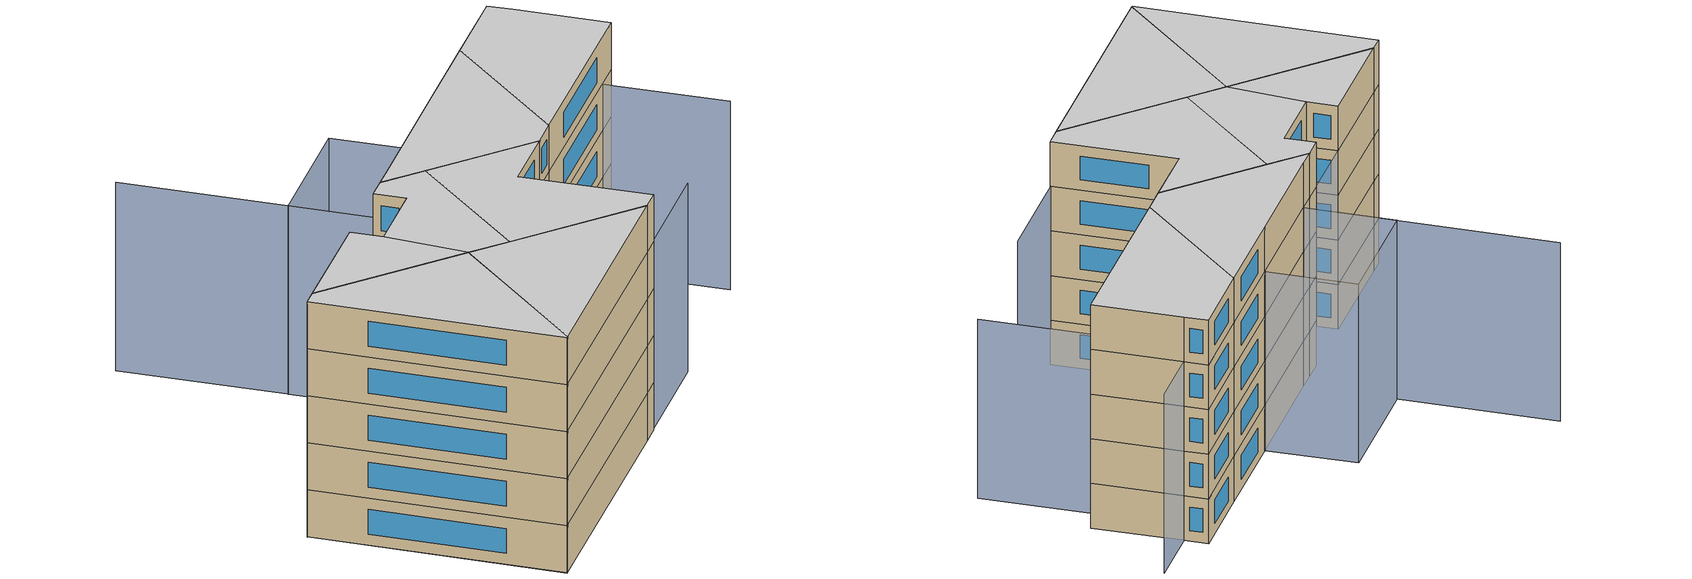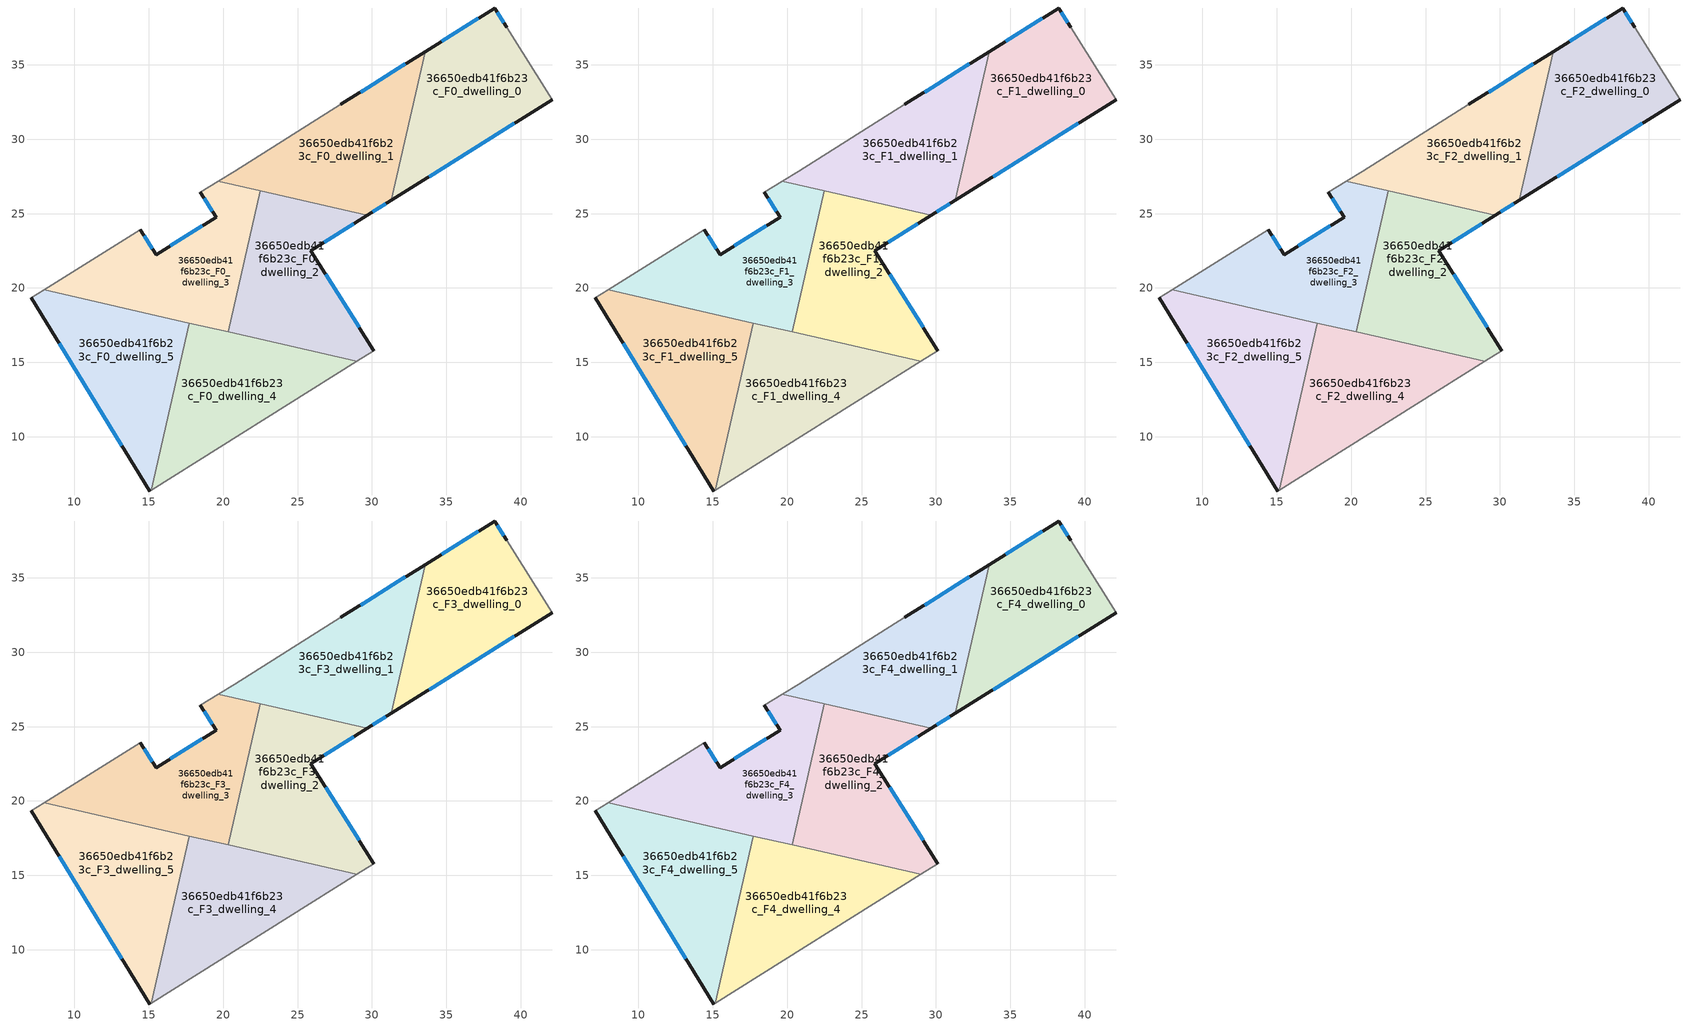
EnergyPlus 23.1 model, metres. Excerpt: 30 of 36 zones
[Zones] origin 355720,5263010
36650edb41f6b23c_F0_dwelling_0
 floor ground (EU_floor_Construction): 39.06,37.54 42.13,32.67 31.3,25.89 33.59,35.9 38.26,38.83 z0
 wall outside (EU_wall_Construction): 31.3,25.89 42.13,32.67 / 39.06,37.54 38.26,38.83 33.59,35.9 z0:3
 wall adiabatic (EU_wall_Construction): 42.13,32.67 39.06,37.54 z0:3
 wall to 36650edb41f6b23c_F0_dwelling_1 (EU_wall_Construction): 33.59,35.9 31.3,25.89 z0:3
 window (EU_Window_Construction): 33.84,27.48 39.59,31.08 / 37.16,38.14 34.68,36.59 / 38.87,37.84 38.45,38.52 z0.7:2.3
36650edb41f6b23c_F0_dwelling_1
 floor ground (EU_floor_Construction): 33.59,35.9 31.3,25.89 29.69,24.88 19.68,27.17 20.79,27.86 27.91,32.34 z0
 wall outside (EU_wall_Construction): 29.69,24.88 31.3,25.89 / 33.59,35.9 27.91,32.34 z0:3
 wall adiabatic (EU_wall_Construction): 27.91,32.34 20.79,27.86 19.68,27.17 z0:3
 wall to 36650edb41f6b23c_F0_dwelling_2 (EU_wall_Construction): 22.51,26.53 29.69,24.88 z0:3
 wall to 36650edb41f6b23c_F0_dwelling_3 (EU_wall_Construction): 19.68,27.17 22.51,26.53 z0:3
 window (EU_Window_Construction): 30.07,25.12 30.92,25.66 / 32.25,35.06 29.24,33.18 z0.7:2.3
36650edb41f6b23c_F0_dwelling_2
 floor ground (EU_floor_Construction): 29.69,24.88 25.89,22.51 30.13,15.79 28.99,15.07 20.34,17.05 22.51,26.53 z0
 wall outside (EU_wall_Construction): 30.13,15.79 25.89,22.51 29.69,24.88 z0:3
 wall adiabatic (EU_wall_Construction): 28.99,15.07 30.13,15.79 z0:3
 wall to 36650edb41f6b23c_F0_dwelling_4 (EU_wall_Construction): 20.34,17.05 28.99,15.07 z0:3
 wall to 36650edb41f6b23c_F0_dwelling_3 (EU_wall_Construction): 22.51,26.53 20.34,17.05 z0:3
 window (EU_Window_Construction): 26.78,23.07 28.8,24.33 / 29.13,17.37 26.89,20.93 z0.7:2.3
36650edb41f6b23c_F0_dwelling_3
 floor ground (EU_floor_Construction): 22.51,26.53 20.34,17.05 17.73,17.64 15.49,22.24 19.53,24.77 18.47,26.43 19.68,27.17 z0; 15.49,22.24 17.73,17.64 7.96,19.88 14.44,23.91 z0
 wall outside (EU_wall_Construction): 18.47,26.43 19.53,24.77 15.49,22.24 14.44,23.91 z0:3
 wall adiabatic (EU_wall_Construction): 19.68,27.17 18.47,26.43 / 14.44,23.91 7.96,19.88 z0:3
 wall to 36650edb41f6b23c_F0_dwelling_5 (EU_wall_Construction): 7.96,19.88 17.73,17.64 z0:3
 wall to 36650edb41f6b23c_F0_dwelling_4 (EU_wall_Construction): 17.73,17.64 20.34,17.05 z0:3
 window (EU_Window_Construction): 15.25,22.63 14.69,23.52 / 18.58,24.17 16.44,22.83 / 18.72,26.04 19.28,25.16 z0.7:2.3
36650edb41f6b23c_F0_dwelling_4
 floor ground (EU_floor_Construction): 28.99,15.07 15.17,6.42 17.73,17.64 z0
 wall adiabatic (EU_wall_Construction): 15.17,6.42 28.99,15.07 z0:3
 wall to 36650edb41f6b23c_F0_dwelling_5 (EU_wall_Construction): 17.73,17.64 15.17,6.42 z0:3
36650edb41f6b23c_F0_dwelling_5
 floor ground (EU_floor_Construction): 17.73,17.64 15.17,6.42 15.06,6.35 7.09,19.33 7.96,19.88 z0
 wall outside (EU_wall_Construction): 7.09,19.33 15.06,6.35 z0:3
 wall adiabatic (EU_wall_Construction): 15.06,6.35 15.17,6.42 / 7.96,19.88 7.09,19.33 z0:3
 window (EU_Window_Construction): 8.97,16.29 13.19,9.4 z0.7:2.3
36650edb41f6b23c_F1_dwelling_0
 floor to 36650edb41f6b23c_F0_dwelling_0 (EU_floor_Construction): 39.06,37.54 42.13,32.67 31.3,25.89 33.58,35.9 38.26,38.83 z3
 wall outside (EU_wall_Construction): 31.3,25.89 42.13,32.67 / 39.06,37.54 38.26,38.83 33.59,35.9 z3:6
 wall adiabatic (EU_wall_Construction): 42.13,32.67 39.06,37.54 z3:6
 wall to 36650edb41f6b23c_F1_dwelling_1 (EU_wall_Construction): 33.59,35.9 31.3,25.89 z3:6
 window (EU_Window_Construction): 33.84,27.48 39.59,31.08 / 37.16,38.14 34.68,36.59 / 38.87,37.84 38.45,38.52 z3.7:5.3
36650edb41f6b23c_F1_dwelling_1
 floor to 36650edb41f6b23c_F0_dwelling_1 (EU_floor_Construction): 33.58,35.9 31.3,25.89 29.69,24.88 19.68,27.17 20.79,27.86 27.91,32.34 z3
 wall outside (EU_wall_Construction): 29.69,24.88 31.3,25.89 / 33.59,35.9 27.91,32.34 z3:6
 wall adiabatic (EU_wall_Construction): 27.91,32.34 20.79,27.86 19.68,27.17 z3:6
 wall to 36650edb41f6b23c_F1_dwelling_2 (EU_wall_Construction): 22.51,26.53 29.69,24.88 z3:6
 wall to 36650edb41f6b23c_F1_dwelling_3 (EU_wall_Construction): 19.68,27.17 22.51,26.53 z3:6
 window (EU_Window_Construction): 30.07,25.12 30.92,25.66 / 32.25,35.06 29.24,33.18 z3.7:5.3
36650edb41f6b23c_F1_dwelling_2
 floor to 36650edb41f6b23c_F0_dwelling_2 (EU_floor_Construction): 29.69,24.88 25.89,22.51 30.13,15.79 28.99,15.07 20.34,17.05 22.51,26.53 z3
 wall outside (EU_wall_Construction): 30.13,15.79 25.89,22.51 29.69,24.88 z3:6
 wall adiabatic (EU_wall_Construction): 28.99,15.07 30.13,15.79 z3:6
 wall to 36650edb41f6b23c_F1_dwelling_4 (EU_wall_Construction): 20.34,17.05 28.99,15.07 z3:6
 wall to 36650edb41f6b23c_F1_dwelling_3 (EU_wall_Construction): 22.51,26.53 20.34,17.05 z3:6
 window (EU_Window_Construction): 26.78,23.07 28.8,24.33 / 29.13,17.37 26.89,20.93 z3.7:5.3
36650edb41f6b23c_F1_dwelling_3
 floor to 36650edb41f6b23c_F0_dwelling_3 (EU_floor_Construction): 15.49,22.24 17.73,17.64 7.96,19.88 14.44,23.91 z3; 22.51,26.53 20.34,17.05 17.73,17.64 15.49,22.24 19.52,24.77 18.47,26.43 19.68,27.17 z3
 wall outside (EU_wall_Construction): 18.47,26.43 19.53,24.77 15.49,22.24 14.44,23.91 z3:6
 wall adiabatic (EU_wall_Construction): 19.68,27.17 18.47,26.43 / 14.44,23.91 7.96,19.88 z3:6
 wall to 36650edb41f6b23c_F1_dwelling_5 (EU_wall_Construction): 7.96,19.88 17.73,17.64 z3:6
 wall to 36650edb41f6b23c_F1_dwelling_4 (EU_wall_Construction): 17.73,17.64 20.34,17.05 z3:6
 window (EU_Window_Construction): 15.25,22.63 14.69,23.52 / 18.58,24.17 16.44,22.83 / 18.72,26.04 19.28,25.16 z3.7:5.3
36650edb41f6b23c_F1_dwelling_4
 floor to 36650edb41f6b23c_F0_dwelling_4 (EU_floor_Construction): 28.99,15.07 15.17,6.42 17.73,17.64 z3
 wall adiabatic (EU_wall_Construction): 15.17,6.42 28.99,15.07 z3:6
 wall to 36650edb41f6b23c_F1_dwelling_5 (EU_wall_Construction): 17.73,17.64 15.17,6.42 z3:6
36650edb41f6b23c_F1_dwelling_5
 floor to 36650edb41f6b23c_F0_dwelling_5 (EU_floor_Construction): 17.73,17.64 15.17,6.42 15.06,6.35 7.09,19.33 7.96,19.88 z3
 wall outside (EU_wall_Construction): 7.09,19.33 15.06,6.35 z3:6
 wall adiabatic (EU_wall_Construction): 15.06,6.35 15.17,6.42 / 7.96,19.88 7.09,19.33 z3:6
 window (EU_Window_Construction): 8.97,16.29 13.19,9.4 z3.7:5.3
36650edb41f6b23c_F2_dwelling_0
 floor to 36650edb41f6b23c_F1_dwelling_0 (EU_floor_Construction): 39.06,37.54 42.13,32.67 31.3,25.89 33.58,35.9 38.26,38.83 z6
 wall outside (EU_wall_Construction): 31.3,25.89 42.13,32.67 / 39.06,37.54 38.26,38.83 33.59,35.9 z6:9
 wall adiabatic (EU_wall_Construction): 42.13,32.67 39.06,37.54 z6:9
 wall to 36650edb41f6b23c_F2_dwelling_1 (EU_wall_Construction): 33.59,35.9 31.3,25.89 z6:9
 window (EU_Window_Construction): 33.84,27.48 39.59,31.08 / 37.16,38.14 34.68,36.59 / 38.87,37.84 38.45,38.52 z6.7:8.3
36650edb41f6b23c_F2_dwelling_1
 floor to 36650edb41f6b23c_F1_dwelling_1 (EU_floor_Construction): 33.58,35.9 31.3,25.89 29.69,24.88 19.68,27.17 20.79,27.86 27.91,32.34 z6
 wall outside (EU_wall_Construction): 29.69,24.88 31.3,25.89 / 33.59,35.9 27.91,32.34 z6:9
 wall adiabatic (EU_wall_Construction): 27.91,32.34 20.79,27.86 19.68,27.17 z6:9
 wall to 36650edb41f6b23c_F2_dwelling_2 (EU_wall_Construction): 22.51,26.53 29.69,24.88 z6:9
 wall to 36650edb41f6b23c_F2_dwelling_3 (EU_wall_Construction): 19.68,27.17 22.51,26.53 z6:9
 window (EU_Window_Construction): 30.07,25.12 30.92,25.66 / 32.25,35.06 29.24,33.18 z6.7:8.3
36650edb41f6b23c_F2_dwelling_2
 floor to 36650edb41f6b23c_F1_dwelling_2 (EU_floor_Construction): 29.69,24.88 25.89,22.51 30.13,15.79 28.99,15.07 20.34,17.05 22.51,26.53 z6
 wall outside (EU_wall_Construction): 30.13,15.79 25.89,22.51 29.69,24.88 z6:9
 wall adiabatic (EU_wall_Construction): 28.99,15.07 30.13,15.79 z6:9
 wall to 36650edb41f6b23c_F2_dwelling_4 (EU_wall_Construction): 20.34,17.05 28.99,15.07 z6:9
 wall to 36650edb41f6b23c_F2_dwelling_3 (EU_wall_Construction): 22.51,26.53 20.34,17.05 z6:9
 window (EU_Window_Construction): 26.78,23.07 28.8,24.33 / 29.13,17.37 26.89,20.93 z6.7:8.3
36650edb41f6b23c_F2_dwelling_3
 floor to 36650edb41f6b23c_F1_dwelling_3 (EU_floor_Construction): 15.49,22.24 17.73,17.64 7.96,19.88 14.44,23.91 z6; 22.51,26.53 20.34,17.05 17.73,17.64 15.49,22.24 19.52,24.77 18.47,26.43 19.68,27.17 z6
 wall outside (EU_wall_Construction): 18.47,26.43 19.53,24.77 15.49,22.24 14.44,23.91 z6:9
 wall adiabatic (EU_wall_Construction): 19.68,27.17 18.47,26.43 / 14.44,23.91 7.96,19.88 z6:9
 wall to 36650edb41f6b23c_F2_dwelling_5 (EU_wall_Construction): 7.96,19.88 17.73,17.64 z6:9
 wall to 36650edb41f6b23c_F2_dwelling_4 (EU_wall_Construction): 17.73,17.64 20.34,17.05 z6:9
 window (EU_Window_Construction): 15.25,22.63 14.69,23.52 / 18.58,24.17 16.44,22.83 / 18.72,26.04 19.28,25.16 z6.7:8.3
36650edb41f6b23c_F2_dwelling_4
 floor to 36650edb41f6b23c_F1_dwelling_4 (EU_floor_Construction): 28.99,15.07 15.17,6.42 17.73,17.64 z6
 wall adiabatic (EU_wall_Construction): 15.17,6.42 28.99,15.07 z6:9
 wall to 36650edb41f6b23c_F2_dwelling_5 (EU_wall_Construction): 17.73,17.64 15.17,6.42 z6:9
36650edb41f6b23c_F2_dwelling_5
 floor to 36650edb41f6b23c_F1_dwelling_5 (EU_floor_Construction): 17.73,17.64 15.17,6.42 15.06,6.35 7.09,19.33 7.96,19.88 z6
 wall outside (EU_wall_Construction): 7.09,19.33 15.06,6.35 z6:9
 wall adiabatic (EU_wall_Construction): 15.06,6.35 15.17,6.42 / 7.96,19.88 7.09,19.33 z6:9
 window (EU_Window_Construction): 8.97,16.29 13.19,9.4 z6.7:8.3
36650edb41f6b23c_F3_dwelling_0
 floor to 36650edb41f6b23c_F2_dwelling_0 (EU_floor_Construction): 39.06,37.54 42.13,32.67 31.3,25.89 33.58,35.9 38.26,38.83 z9
 wall outside (EU_wall_Construction): 31.3,25.89 42.13,32.67 / 39.06,37.54 38.26,38.83 33.59,35.9 z9:12
 wall adiabatic (EU_wall_Construction): 42.13,32.67 39.06,37.54 z9:12
 wall to 36650edb41f6b23c_F3_dwelling_1 (EU_wall_Construction): 33.59,35.9 31.3,25.89 z9:12
 window (EU_Window_Construction): 33.84,27.48 39.59,31.08 / 37.16,38.14 34.68,36.59 / 38.87,37.84 38.45,38.52 z9.7:11.3
36650edb41f6b23c_F3_dwelling_1
 floor to 36650edb41f6b23c_F2_dwelling_1 (EU_floor_Construction): 33.58,35.9 31.3,25.89 29.69,24.88 19.68,27.17 20.79,27.86 27.91,32.34 z9
 wall outside (EU_wall_Construction): 29.69,24.88 31.3,25.89 / 33.59,35.9 27.91,32.34 z9:12
 wall adiabatic (EU_wall_Construction): 27.91,32.34 20.79,27.86 19.68,27.17 z9:12
 wall to 36650edb41f6b23c_F3_dwelling_2 (EU_wall_Construction): 22.51,26.53 29.69,24.88 z9:12
 wall to 36650edb41f6b23c_F3_dwelling_3 (EU_wall_Construction): 19.68,27.17 22.51,26.53 z9:12
 window (EU_Window_Construction): 30.07,25.12 30.92,25.66 / 32.25,35.06 29.24,33.18 z9.7:11.3
36650edb41f6b23c_F3_dwelling_2
 floor to 36650edb41f6b23c_F2_dwelling_2 (EU_floor_Construction): 29.69,24.88 25.89,22.51 30.13,15.79 28.99,15.07 20.34,17.05 22.51,26.53 z9
 wall outside (EU_wall_Construction): 30.13,15.79 25.89,22.51 29.69,24.88 z9:12
 wall adiabatic (EU_wall_Construction): 28.99,15.07 30.13,15.79 z9:12
 wall to 36650edb41f6b23c_F3_dwelling_4 (EU_wall_Construction): 20.34,17.05 28.99,15.07 z9:12
 wall to 36650edb41f6b23c_F3_dwelling_3 (EU_wall_Construction): 22.51,26.53 20.34,17.05 z9:12
 window (EU_Window_Construction): 26.78,23.07 28.8,24.33 / 29.13,17.37 26.89,20.93 z9.7:11.3
36650edb41f6b23c_F3_dwelling_3
 floor to 36650edb41f6b23c_F2_dwelling_3 (EU_floor_Construction): 15.49,22.24 17.73,17.64 7.96,19.88 14.44,23.91 z9; 22.51,26.53 20.34,17.05 17.73,17.64 15.49,22.24 19.52,24.77 18.47,26.43 19.68,27.17 z9
 wall outside (EU_wall_Construction): 18.47,26.43 19.53,24.77 15.49,22.24 14.44,23.91 z9:12
 wall adiabatic (EU_wall_Construction): 19.68,27.17 18.47,26.43 / 14.44,23.91 7.96,19.88 z9:12
 wall to 36650edb41f6b23c_F3_dwelling_5 (EU_wall_Construction): 7.96,19.88 17.73,17.64 z9:12
 wall to 36650edb41f6b23c_F3_dwelling_4 (EU_wall_Construction): 17.73,17.64 20.34,17.05 z9:12
 window (EU_Window_Construction): 15.25,22.63 14.69,23.52 / 18.58,24.17 16.44,22.83 / 18.72,26.04 19.28,25.16 z9.7:11.3
36650edb41f6b23c_F3_dwelling_4
 floor to 36650edb41f6b23c_F2_dwelling_4 (EU_floor_Construction): 28.99,15.07 15.17,6.42 17.73,17.64 z9
 wall adiabatic (EU_wall_Construction): 15.17,6.42 28.99,15.07 z9:12
 wall to 36650edb41f6b23c_F3_dwelling_5 (EU_wall_Construction): 17.73,17.64 15.17,6.42 z9:12
36650edb41f6b23c_F3_dwelling_5
 floor to 36650edb41f6b23c_F2_dwelling_5 (EU_floor_Construction): 17.73,17.64 15.17,6.42 15.06,6.35 7.09,19.33 7.96,19.88 z9
 wall outside (EU_wall_Construction): 7.09,19.33 15.06,6.35 z9:12
 wall adiabatic (EU_wall_Construction): 15.06,6.35 15.17,6.42 / 7.96,19.88 7.09,19.33 z9:12
 window (EU_Window_Construction): 8.97,16.29 13.19,9.4 z9.7:11.3
36650edb41f6b23c_F4_dwelling_0
 floor to 36650edb41f6b23c_F3_dwelling_0 (EU_floor_Construction): 39.06,37.54 42.13,32.67 31.3,25.89 33.58,35.9 38.26,38.83 z12
 wall outside (EU_wall_Construction): 31.3,25.89 42.13,32.67 / 39.06,37.54 38.26,38.83 33.59,35.9 z12:15
 wall adiabatic (EU_wall_Construction): 42.13,32.67 39.06,37.54 z12:15
 wall to 36650edb41f6b23c_F4_dwelling_1 (EU_wall_Construction): 33.59,35.9 31.3,25.89 z12:15
 window (EU_Window_Construction): 33.84,27.48 39.59,31.08 / 37.16,38.14 34.68,36.59 / 38.87,37.84 38.45,38.52 z12.7:14.3
 ceiling to 36650edb41f6b23c_F5_dwelling_0 (EU_floor_Construction): 42.13,32.67 39.06,37.54 38.26,38.83 33.58,35.9 31.3,25.89 z15
36650edb41f6b23c_F4_dwelling_1
 floor to 36650edb41f6b23c_F3_dwelling_1 (EU_floor_Construction): 33.58,35.9 31.3,25.89 29.69,24.88 19.68,27.17 20.79,27.86 27.91,32.34 z12
 wall outside (EU_wall_Construction): 29.69,24.88 31.3,25.89 / 33.59,35.9 27.91,32.34 z12:15
 wall adiabatic (EU_wall_Construction): 27.91,32.34 20.79,27.86 19.68,27.17 z12:15
 wall to 36650edb41f6b23c_F4_dwelling_2 (EU_wall_Construction): 22.51,26.53 29.69,24.88 z12:15
 wall to 36650edb41f6b23c_F4_dwelling_3 (EU_wall_Construction): 19.68,27.17 22.51,26.53 z12:15
 window (EU_Window_Construction): 30.07,25.12 30.92,25.66 / 32.25,35.06 29.24,33.18 z12.7:14.3
 ceiling to 36650edb41f6b23c_F5_dwelling_1 (EU_floor_Construction): 31.3,25.89 33.58,35.9 27.91,32.34 20.79,27.86 19.68,27.17 29.69,24.88 z15
36650edb41f6b23c_F4_dwelling_2
 floor to 36650edb41f6b23c_F3_dwelling_2 (EU_floor_Construction): 29.69,24.88 25.89,22.51 30.13,15.79 28.99,15.07 20.34,17.05 22.51,26.53 z12
 wall outside (EU_wall_Construction): 30.13,15.79 25.89,22.51 29.69,24.88 z12:15
 wall adiabatic (EU_wall_Construction): 28.99,15.07 30.13,15.79 z12:15
 wall to 36650edb41f6b23c_F4_dwelling_4 (EU_wall_Construction): 20.34,17.05 28.99,15.07 z12:15
 wall to 36650edb41f6b23c_F4_dwelling_3 (EU_wall_Construction): 22.51,26.53 20.34,17.05 z12:15
 window (EU_Window_Construction): 26.78,23.07 28.8,24.33 / 29.13,17.37 26.89,20.93 z12.7:14.3
 ceiling to 36650edb41f6b23c_F5_dwelling_2 (EU_floor_Construction): 30.13,15.79 25.89,22.51 29.69,24.88 22.51,26.53 20.34,17.05 28.99,15.07 z15
36650edb41f6b23c_F4_dwelling_3
 floor to 36650edb41f6b23c_F3_dwelling_3 (EU_floor_Construction): 15.49,22.24 17.73,17.64 7.96,19.88 14.44,23.91 z12; 22.51,26.53 20.34,17.05 17.73,17.64 15.49,22.24 19.52,24.77 18.47,26.43 19.68,27.17 z12
 wall outside (EU_wall_Construction): 18.47,26.43 19.53,24.77 15.49,22.24 14.44,23.91 z12:15
 wall adiabatic (EU_wall_Construction): 19.68,27.17 18.47,26.43 / 14.44,23.91 7.96,19.88 z12:15
 wall to 36650edb41f6b23c_F4_dwelling_5 (EU_wall_Construction): 7.96,19.88 17.73,17.64 z12:15
 wall to 36650edb41f6b23c_F4_dwelling_4 (EU_wall_Construction): 17.73,17.64 20.34,17.05 z12:15
 window (EU_Window_Construction): 15.25,22.63 14.69,23.52 / 18.58,24.17 16.44,22.83 / 18.72,26.04 19.28,25.16 z12.7:14.3
 ceiling to 36650edb41f6b23c_F5_dwelling_3 (EU_floor_Construction): 17.73,17.64 15.49,22.24 14.44,23.91 7.96,19.88 z15; 20.34,17.05 22.51,26.53 19.68,27.17 18.47,26.43 19.52,24.77 15.49,22.24 17.73,17.64 z15
36650edb41f6b23c_F4_dwelling_4
 floor to 36650edb41f6b23c_F3_dwelling_4 (EU_floor_Construction): 28.99,15.07 15.17,6.42 17.73,17.64 z12
 wall adiabatic (EU_wall_Construction): 15.17,6.42 28.99,15.07 z12:15
 wall to 36650edb41f6b23c_F4_dwelling_5 (EU_wall_Construction): 17.73,17.64 15.17,6.42 z12:15
 ceiling to 36650edb41f6b23c_F5_dwelling_4 (EU_floor_Construction): 28.99,15.07 17.73,17.64 15.17,6.42 z15
36650edb41f6b23c_F4_dwelling_5
 floor to 36650edb41f6b23c_F3_dwelling_5 (EU_floor_Construction): 17.73,17.64 15.17,6.42 15.06,6.35 7.09,19.33 7.96,19.88 z12
 wall outside (EU_wall_Construction): 7.09,19.33 15.06,6.35 z12:15
 wall adiabatic (EU_wall_Construction): 15.06,6.35 15.17,6.42 / 7.96,19.88 7.09,19.33 z12:15
 window (EU_Window_Construction): 8.97,16.29 13.19,9.4 z12.7:14.3
 ceiling to 36650edb41f6b23c_F5_dwelling_5 (EU_floor_Construction): 15.17,6.42 17.73,17.64 7.96,19.88 7.09,19.33 15.06,6.35 z15
shading: 15.06,6.35 36.21,19.68 / 12.41,41.32 20.79,27.86 / 44.57,25.38 37.53,36.57 / 37.53,36.57 42.68,39.82 / 20.79,27.86 7.06,19.31 / 27.91,32.34 20.79,27.86 / 20.79,27.86 17.72,32.74 / 17.72,32.74 24.84,37.22 / 24.84,37.22 27.91,32.34 z0:12
[Building]
EU S2 Campaign: North Axis=0; Terrain=City; Solar Distribution=FullExterior
[Site:Location]
Budapest.Ferenc.Liszt.Intl.AP: Latitude=47.437; Longitude=19.256; Time Zone=1; Elevation=185
[SizingPeriod:WeatherFileDays]
AnnualSizingPeriod: Begin Month=1; Begin Day of Month=1; End Month=12; End Day of Month=31; Day of Week for Start Day=Monday; Use Weather File Daylight Saving Period=No; Use Weather File Rain and Snow Indicators=No
[MATERIAL]
EU_InternalMass_Material: Roughness=MediumRough; Thickness=0.1; Conductivity=1; Density=1800; Specific Heat=900; Thermal Absorptance=0.9; Solar Absorptance=0.7; Visible Absorptance=0.7
[MATERIAL:NOMASS] Roughness=MediumRough; Thermal Absorptance=0.9; Solar Absorptance=0.7; Visible Absorptance=0.7
Name | Thermal Resistance
EU_wall_NoMass | 0.832559
EU_floor_NoMass | 0.872794
[WINDOWMATERIAL:SIMPLEGLAZINGSYSTEM]
EU_Window_SimpleGlazing: UFactor=2.79869; Solar Heat Gain Coefficient=0.75; Visible Transmittance=0.75
[CONSTRUCTION]
EU_wall_Construction: EU_wall_NoMass
EU_floor_Construction: EU_floor_NoMass
EU_Window_Construction: EU_Window_SimpleGlazing
EU_InternalMass_Construction: EU_InternalMass_Material
[ZONE] Type=1; Multiplier=1; Ceiling Height=autocalculate; Floor Area=autocalculate; Part of Total Floor Area=Yes
Name | Volume
36650edb41f6b23c_F0_dwelling_0; 36650edb41f6b23c_F1_dwelling_0; 36650edb41f6b23c_F2_dwelling_0; 36650edb41f6b23c_F3_dwelling_0; 36650edb41f6b23c_F4_dwelling_0 | 199.419
36650edb41f6b23c_F0_dwelling_1 | 199.405
36650edb41f6b23c_F1_dwelling_1; 36650edb41f6b23c_F2_dwelling_1; 36650edb41f6b23c_F3_dwelling_1; 36650edb41f6b23c_F4_dwelling_1 | 199.406
36650edb41f6b23c_F0_dwelling_2; 36650edb41f6b23c_F1_dwelling_2; 36650edb41f6b23c_F2_dwelling_2; 36650edb41f6b23c_F3_dwelling_2; 36650edb41f6b23c_F4_dwelling_2 | 199.394
36650edb41f6b23c_F0_dwelling_3; 36650edb41f6b23c_F1_dwelling_3; 36650edb41f6b23c_F2_dwelling_3; 36650edb41f6b23c_F3_dwelling_3; 36650edb41f6b23c_F4_dwelling_3 | 199.425
36650edb41f6b23c_F0_dwelling_4; 36650edb41f6b23c_F1_dwelling_4; 36650edb41f6b23c_F2_dwelling_4; 36650edb41f6b23c_F3_dwelling_4; 36650edb41f6b23c_F4_dwelling_4 | 199.417
36650edb41f6b23c_F0_dwelling_5; 36650edb41f6b23c_F1_dwelling_5; 36650edb41f6b23c_F2_dwelling_5; 36650edb41f6b23c_F3_dwelling_5; 36650edb41f6b23c_F4_dwelling_5 | 199.446
[INTERNALMASS] Construction=EU_InternalMass_Construction
Name | Zone or ZoneList | Surface Area
36650edb41f6b23c_F0_dwelling_0_EU_InternalMass | 36650edb41f6b23c_F0_dwelling_0 | 66.4769
36650edb41f6b23c_F0_dwelling_1_EU_InternalMass | 36650edb41f6b23c_F0_dwelling_1 | 66.4686
36650edb41f6b23c_F0_dwelling_2_EU_InternalMass | 36650edb41f6b23c_F0_dwelling_2 | 66.4682
36650edb41f6b23c_F0_dwelling_3_EU_InternalMass | 36650edb41f6b23c_F0_dwelling_3 | 66.478
36650edb41f6b23c_F0_dwelling_4_EU_InternalMass | 36650edb41f6b23c_F0_dwelling_4 | 66.4738
36650edb41f6b23c_F0_dwelling_5_EU_InternalMass | 36650edb41f6b23c_F0_dwelling_5 | 66.4811
36650edb41f6b23c_F1_dwelling_0_EU_InternalMass | 36650edb41f6b23c_F1_dwelling_0 | 66.4769
36650edb41f6b23c_F1_dwelling_1_EU_InternalMass | 36650edb41f6b23c_F1_dwelling_1 | 66.4686
36650edb41f6b23c_F1_dwelling_2_EU_InternalMass | 36650edb41f6b23c_F1_dwelling_2 | 66.4682
36650edb41f6b23c_F1_dwelling_3_EU_InternalMass | 36650edb41f6b23c_F1_dwelling_3 | 66.478
36650edb41f6b23c_F1_dwelling_4_EU_InternalMass | 36650edb41f6b23c_F1_dwelling_4 | 66.4738
36650edb41f6b23c_F1_dwelling_5_EU_InternalMass | 36650edb41f6b23c_F1_dwelling_5 | 66.4811
36650edb41f6b23c_F2_dwelling_0_EU_InternalMass | 36650edb41f6b23c_F2_dwelling_0 | 66.4769
36650edb41f6b23c_F2_dwelling_1_EU_InternalMass | 36650edb41f6b23c_F2_dwelling_1 | 66.4686
36650edb41f6b23c_F2_dwelling_2_EU_InternalMass | 36650edb41f6b23c_F2_dwelling_2 | 66.4682
36650edb41f6b23c_F2_dwelling_3_EU_InternalMass | 36650edb41f6b23c_F2_dwelling_3 | 66.478
36650edb41f6b23c_F2_dwelling_4_EU_InternalMass | 36650edb41f6b23c_F2_dwelling_4 | 66.4738
36650edb41f6b23c_F2_dwelling_5_EU_InternalMass | 36650edb41f6b23c_F2_dwelling_5 | 66.4811
36650edb41f6b23c_F3_dwelling_0_EU_InternalMass | 36650edb41f6b23c_F3_dwelling_0 | 66.4769
36650edb41f6b23c_F3_dwelling_1_EU_InternalMass | 36650edb41f6b23c_F3_dwelling_1 | 66.4686
36650edb41f6b23c_F3_dwelling_2_EU_InternalMass | 36650edb41f6b23c_F3_dwelling_2 | 66.4682
36650edb41f6b23c_F3_dwelling_3_EU_InternalMass | 36650edb41f6b23c_F3_dwelling_3 | 66.478
36650edb41f6b23c_F3_dwelling_4_EU_InternalMass | 36650edb41f6b23c_F3_dwelling_4 | 66.4738
36650edb41f6b23c_F3_dwelling_5_EU_InternalMass | 36650edb41f6b23c_F3_dwelling_5 | 66.4811
36650edb41f6b23c_F4_dwelling_0_EU_InternalMass | 36650edb41f6b23c_F4_dwelling_0 | 66.4769
36650edb41f6b23c_F4_dwelling_1_EU_InternalMass | 36650edb41f6b23c_F4_dwelling_1 | 66.4686
36650edb41f6b23c_F4_dwelling_2_EU_InternalMass | 36650edb41f6b23c_F4_dwelling_2 | 66.4682
36650edb41f6b23c_F4_dwelling_3_EU_InternalMass | 36650edb41f6b23c_F4_dwelling_3 | 66.478
36650edb41f6b23c_F4_dwelling_4_EU_InternalMass | 36650edb41f6b23c_F4_dwelling_4 | 66.4738
36650edb41f6b23c_F4_dwelling_5_EU_InternalMass | 36650edb41f6b23c_F4_dwelling_5 | 66.4811
[OTHEREQUIPMENT] Fuel Type=Electricity; Design Level Calculation Method=Watts/Area; Power per Zone Floor Area=1; Fraction Latent=0; Fraction Radiant=0; Fraction Lost=0; Carbon Dioxide Generation Rate=0; EndUse Subcategory=EU_Step8_InternalGains
Name | Zone or ZoneList or Space or SpaceList | Schedule
EU_Step8_InternalGain_36650edb41f6b23c_F0_dwelling_0_f000 | 36650edb41f6b23c_F0_dwelling_0 | EU_Step8_GainSchedule_36650edb41f6b23c_F0_dwelling_0_f000
EU_Step8_InternalGain_36650edb41f6b23c_F0_dwelling_1_f000 | 36650edb41f6b23c_F0_dwelling_1 | EU_Step8_GainSchedule_36650edb41f6b23c_F0_dwelling_1_f000
EU_Step8_InternalGain_36650edb41f6b23c_F0_dwelling_2_f000 | 36650edb41f6b23c_F0_dwelling_2 | EU_Step8_GainSchedule_36650edb41f6b23c_F0_dwelling_2_f000
EU_Step8_InternalGain_36650edb41f6b23c_F0_dwelling_3_f000 | 36650edb41f6b23c_F0_dwelling_3 | EU_Step8_GainSchedule_36650edb41f6b23c_F0_dwelling_3_f000
EU_Step8_InternalGain_36650edb41f6b23c_F0_dwelling_4_f000 | 36650edb41f6b23c_F0_dwelling_4 | EU_Step8_GainSchedule_36650edb41f6b23c_F0_dwelling_4_f000
EU_Step8_InternalGain_36650edb41f6b23c_F0_dwelling_5_f000 | 36650edb41f6b23c_F0_dwelling_5 | EU_Step8_GainSchedule_36650edb41f6b23c_F0_dwelling_5_f000
EU_Step8_InternalGain_36650edb41f6b23c_F1_dwelling_0_f000 | 36650edb41f6b23c_F1_dwelling_0 | EU_Step8_GainSchedule_36650edb41f6b23c_F1_dwelling_0_f000
EU_Step8_InternalGain_36650edb41f6b23c_F1_dwelling_1_f000 | 36650edb41f6b23c_F1_dwelling_1 | EU_Step8_GainSchedule_36650edb41f6b23c_F1_dwelling_1_f000
EU_Step8_InternalGain_36650edb41f6b23c_F1_dwelling_2_f000 | 36650edb41f6b23c_F1_dwelling_2 | EU_Step8_GainSchedule_36650edb41f6b23c_F1_dwelling_2_f000
EU_Step8_InternalGain_36650edb41f6b23c_F1_dwelling_3_f000 | 36650edb41f6b23c_F1_dwelling_3 | EU_Step8_GainSchedule_36650edb41f6b23c_F1_dwelling_3_f000
EU_Step8_InternalGain_36650edb41f6b23c_F1_dwelling_4_f000 | 36650edb41f6b23c_F1_dwelling_4 | EU_Step8_GainSchedule_36650edb41f6b23c_F1_dwelling_4_f000
EU_Step8_InternalGain_36650edb41f6b23c_F1_dwelling_5_f000 | 36650edb41f6b23c_F1_dwelling_5 | EU_Step8_GainSchedule_36650edb41f6b23c_F1_dwelling_5_f000
EU_Step8_InternalGain_36650edb41f6b23c_F2_dwelling_0_f000 | 36650edb41f6b23c_F2_dwelling_0 | EU_Step8_GainSchedule_36650edb41f6b23c_F2_dwelling_0_f000
EU_Step8_InternalGain_36650edb41f6b23c_F2_dwelling_1_f000 | 36650edb41f6b23c_F2_dwelling_1 | EU_Step8_GainSchedule_36650edb41f6b23c_F2_dwelling_1_f000
EU_Step8_InternalGain_36650edb41f6b23c_F2_dwelling_2_f000 | 36650edb41f6b23c_F2_dwelling_2 | EU_Step8_GainSchedule_36650edb41f6b23c_F2_dwelling_2_f000
EU_Step8_InternalGain_36650edb41f6b23c_F2_dwelling_3_f000 | 36650edb41f6b23c_F2_dwelling_3 | EU_Step8_GainSchedule_36650edb41f6b23c_F2_dwelling_3_f000
EU_Step8_InternalGain_36650edb41f6b23c_F2_dwelling_4_f000 | 36650edb41f6b23c_F2_dwelling_4 | EU_Step8_GainSchedule_36650edb41f6b23c_F2_dwelling_4_f000
EU_Step8_InternalGain_36650edb41f6b23c_F2_dwelling_5_f000 | 36650edb41f6b23c_F2_dwelling_5 | EU_Step8_GainSchedule_36650edb41f6b23c_F2_dwelling_5_f000
EU_Step8_InternalGain_36650edb41f6b23c_F3_dwelling_0_f000 | 36650edb41f6b23c_F3_dwelling_0 | EU_Step8_GainSchedule_36650edb41f6b23c_F3_dwelling_0_f000
EU_Step8_InternalGain_36650edb41f6b23c_F3_dwelling_1_f000 | 36650edb41f6b23c_F3_dwelling_1 | EU_Step8_GainSchedule_36650edb41f6b23c_F3_dwelling_1_f000
EU_Step8_InternalGain_36650edb41f6b23c_F3_dwelling_2_f000 | 36650edb41f6b23c_F3_dwelling_2 | EU_Step8_GainSchedule_36650edb41f6b23c_F3_dwelling_2_f000
EU_Step8_InternalGain_36650edb41f6b23c_F3_dwelling_3_f000 | 36650edb41f6b23c_F3_dwelling_3 | EU_Step8_GainSchedule_36650edb41f6b23c_F3_dwelling_3_f000
EU_Step8_InternalGain_36650edb41f6b23c_F3_dwelling_4_f000 | 36650edb41f6b23c_F3_dwelling_4 | EU_Step8_GainSchedule_36650edb41f6b23c_F3_dwelling_4_f000
EU_Step8_InternalGain_36650edb41f6b23c_F3_dwelling_5_f000 | 36650edb41f6b23c_F3_dwelling_5 | EU_Step8_GainSchedule_36650edb41f6b23c_F3_dwelling_5_f000
EU_Step8_InternalGain_36650edb41f6b23c_F4_dwelling_0_f000 | 36650edb41f6b23c_F4_dwelling_0 | EU_Step8_GainSchedule_36650edb41f6b23c_F4_dwelling_0_f000
EU_Step8_InternalGain_36650edb41f6b23c_F4_dwelling_1_f000 | 36650edb41f6b23c_F4_dwelling_1 | EU_Step8_GainSchedule_36650edb41f6b23c_F4_dwelling_1_f000
EU_Step8_InternalGain_36650edb41f6b23c_F4_dwelling_2_f000 | 36650edb41f6b23c_F4_dwelling_2 | EU_Step8_GainSchedule_36650edb41f6b23c_F4_dwelling_2_f000
EU_Step8_InternalGain_36650edb41f6b23c_F4_dwelling_3_f000 | 36650edb41f6b23c_F4_dwelling_3 | EU_Step8_GainSchedule_36650edb41f6b23c_F4_dwelling_3_f000
EU_Step8_InternalGain_36650edb41f6b23c_F4_dwelling_4_f000 | 36650edb41f6b23c_F4_dwelling_4 | EU_Step8_GainSchedule_36650edb41f6b23c_F4_dwelling_4_f000
EU_Step8_InternalGain_36650edb41f6b23c_F4_dwelling_5_f000 | 36650edb41f6b23c_F4_dwelling_5 | EU_Step8_GainSchedule_36650edb41f6b23c_F4_dwelling_5_f000
[ZONEVENTILATION:DESIGNFLOWRATE] Schedule=EU_AlwaysOn; Design Flow Rate Calculation Method=AirChanges/Hour; Air Changes per Hour=0.475469; Ventilation Type=Natural; Fan Pressure Rise=0; Fan Total Efficiency=1; Constant Term Coefficient=1; Temperature Term Coefficient=0; Velocity Term Coefficient=0; Velocity Squared Term Coefficient=0; Minimum Indoor Temperature=-100; Maximum Indoor Temperature=100; Delta Temperature=-100; Minimum Outdoor Temperature=-100; Maximum Outdoor Temperature=100; Maximum Wind Speed=40
Name | Zone or ZoneList or Space or SpaceList
EU_ConstantAir_36650edb41f6b23c_F0_dwelling_0 | 36650edb41f6b23c_F0_dwelling_0
EU_ConstantAir_36650edb41f6b23c_F0_dwelling_1 | 36650edb41f6b23c_F0_dwelling_1
EU_ConstantAir_36650edb41f6b23c_F0_dwelling_2 | 36650edb41f6b23c_F0_dwelling_2
EU_ConstantAir_36650edb41f6b23c_F0_dwelling_3 | 36650edb41f6b23c_F0_dwelling_3
EU_ConstantAir_36650edb41f6b23c_F0_dwelling_4 | 36650edb41f6b23c_F0_dwelling_4
EU_ConstantAir_36650edb41f6b23c_F0_dwelling_5 | 36650edb41f6b23c_F0_dwelling_5
EU_ConstantAir_36650edb41f6b23c_F1_dwelling_0 | 36650edb41f6b23c_F1_dwelling_0
EU_ConstantAir_36650edb41f6b23c_F1_dwelling_1 | 36650edb41f6b23c_F1_dwelling_1
EU_ConstantAir_36650edb41f6b23c_F1_dwelling_2 | 36650edb41f6b23c_F1_dwelling_2
EU_ConstantAir_36650edb41f6b23c_F1_dwelling_3 | 36650edb41f6b23c_F1_dwelling_3
EU_ConstantAir_36650edb41f6b23c_F1_dwelling_4 | 36650edb41f6b23c_F1_dwelling_4
EU_ConstantAir_36650edb41f6b23c_F1_dwelling_5 | 36650edb41f6b23c_F1_dwelling_5
EU_ConstantAir_36650edb41f6b23c_F2_dwelling_0 | 36650edb41f6b23c_F2_dwelling_0
EU_ConstantAir_36650edb41f6b23c_F2_dwelling_1 | 36650edb41f6b23c_F2_dwelling_1
EU_ConstantAir_36650edb41f6b23c_F2_dwelling_2 | 36650edb41f6b23c_F2_dwelling_2
EU_ConstantAir_36650edb41f6b23c_F2_dwelling_3 | 36650edb41f6b23c_F2_dwelling_3
EU_ConstantAir_36650edb41f6b23c_F2_dwelling_4 | 36650edb41f6b23c_F2_dwelling_4
EU_ConstantAir_36650edb41f6b23c_F2_dwelling_5 | 36650edb41f6b23c_F2_dwelling_5
EU_ConstantAir_36650edb41f6b23c_F3_dwelling_0 | 36650edb41f6b23c_F3_dwelling_0
EU_ConstantAir_36650edb41f6b23c_F3_dwelling_1 | 36650edb41f6b23c_F3_dwelling_1
EU_ConstantAir_36650edb41f6b23c_F3_dwelling_2 | 36650edb41f6b23c_F3_dwelling_2
EU_ConstantAir_36650edb41f6b23c_F3_dwelling_3 | 36650edb41f6b23c_F3_dwelling_3
EU_ConstantAir_36650edb41f6b23c_F3_dwelling_4 | 36650edb41f6b23c_F3_dwelling_4
EU_ConstantAir_36650edb41f6b23c_F3_dwelling_5 | 36650edb41f6b23c_F3_dwelling_5
EU_ConstantAir_36650edb41f6b23c_F4_dwelling_0 | 36650edb41f6b23c_F4_dwelling_0
EU_ConstantAir_36650edb41f6b23c_F4_dwelling_1 | 36650edb41f6b23c_F4_dwelling_1
EU_ConstantAir_36650edb41f6b23c_F4_dwelling_2 | 36650edb41f6b23c_F4_dwelling_2
EU_ConstantAir_36650edb41f6b23c_F4_dwelling_3 | 36650edb41f6b23c_F4_dwelling_3
EU_ConstantAir_36650edb41f6b23c_F4_dwelling_4 | 36650edb41f6b23c_F4_dwelling_4
EU_ConstantAir_36650edb41f6b23c_F4_dwelling_5 | 36650edb41f6b23c_F4_dwelling_5
[HVACTEMPLATE:THERMOSTAT] Constant Heating Setpoint=20; Constant Cooling Setpoint=50
EU_HeatOnly_36650edb41f6b23c_F0_dwelling_0; EU_HeatOnly_36650edb41f6b23c_F0_dwelling_1; EU_HeatOnly_36650edb41f6b23c_F0_dwelling_2; EU_HeatOnly_36650edb41f6b23c_F0_dwelling_3; EU_HeatOnly_36650edb41f6b23c_F0_dwelling_4; EU_HeatOnly_36650edb41f6b23c_F0_dwelling_5; EU_HeatOnly_36650edb41f6b23c_F1_dwelling_0; EU_HeatOnly_36650edb41f6b23c_F1_dwelling_1; EU_HeatOnly_36650edb41f6b23c_F1_dwelling_2; EU_HeatOnly_36650edb41f6b23c_F1_dwelling_3; EU_HeatOnly_36650edb41f6b23c_F1_dwelling_4; EU_HeatOnly_36650edb41f6b23c_F1_dwelling_5; EU_HeatOnly_36650edb41f6b23c_F2_dwelling_0; EU_HeatOnly_36650edb41f6b23c_F2_dwelling_1; EU_HeatOnly_36650edb41f6b23c_F2_dwelling_2; EU_HeatOnly_36650edb41f6b23c_F2_dwelling_3; EU_HeatOnly_36650edb41f6b23c_F2_dwelling_4; EU_HeatOnly_36650edb41f6b23c_F2_dwelling_5; EU_HeatOnly_36650edb41f6b23c_F3_dwelling_0; EU_HeatOnly_36650edb41f6b23c_F3_dwelling_1; EU_HeatOnly_36650edb41f6b23c_F3_dwelling_2; EU_HeatOnly_36650edb41f6b23c_F3_dwelling_3; EU_HeatOnly_36650edb41f6b23c_F3_dwelling_4; EU_HeatOnly_36650edb41f6b23c_F3_dwelling_5; EU_HeatOnly_36650edb41f6b23c_F4_dwelling_0; EU_HeatOnly_36650edb41f6b23c_F4_dwelling_1; EU_HeatOnly_36650edb41f6b23c_F4_dwelling_2; EU_HeatOnly_36650edb41f6b23c_F4_dwelling_3; EU_HeatOnly_36650edb41f6b23c_F4_dwelling_4; EU_HeatOnly_36650edb41f6b23c_F4_dwelling_5; EU_HeatOnly_36650edb41f6b23c_F5_dwelling_0; EU_HeatOnly_36650edb41f6b23c_F5_dwelling_1; EU_HeatOnly_36650edb41f6b23c_F5_dwelling_2; EU_HeatOnly_36650edb41f6b23c_F5_dwelling_3; EU_HeatOnly_36650edb41f6b23c_F5_dwelling_4; EU_HeatOnly_36650edb41f6b23c_F5_dwelling_5
[HVACTEMPLATE:ZONE:IDEALLOADSAIRSYSTEM] System Availability Schedule=EU_AlwaysOn; Maximum Heating Supply Air Temperature=50; Minimum Cooling Supply Air Temperature=13; Maximum Heating Supply Air Humidity Ratio=0.0156; Minimum Cooling Supply Air Humidity Ratio=0.0077; Heating Limit=NoLimit; Cooling Limit=NoLimit; Heating Availability Schedule=EU_AlwaysOn; Cooling Availability Schedule=EU_CoolingOff; Dehumidification Control Type=ConstantSensibleHeatRatio; Cooling Sensible Heat Ratio=0.7; Dehumidification Setpoint=60; Humidification Control Type=None; Humidification Setpoint=30; Outdoor Air Method=None; Outdoor Air Flow Rate per Person=0.00944; Outdoor Air Flow Rate per Zone Floor Area=0; Outdoor Air Flow Rate per Zone=0; Demand Controlled Ventilation Type=None; Outdoor Air Economizer Type=NoEconomizer; Heat Recovery Type=None; Sensible Heat Recovery Effectiveness=0.7; Latent Heat Recovery Effectiveness=0.65
Name | Template Thermostat
36650edb41f6b23c_F0_dwelling_0 | EU_HeatOnly_36650edb41f6b23c_F0_dwelling_0
36650edb41f6b23c_F0_dwelling_1 | EU_HeatOnly_36650edb41f6b23c_F0_dwelling_1
36650edb41f6b23c_F0_dwelling_2 | EU_HeatOnly_36650edb41f6b23c_F0_dwelling_2
36650edb41f6b23c_F0_dwelling_3 | EU_HeatOnly_36650edb41f6b23c_F0_dwelling_3
36650edb41f6b23c_F0_dwelling_4 | EU_HeatOnly_36650edb41f6b23c_F0_dwelling_4
36650edb41f6b23c_F0_dwelling_5 | EU_HeatOnly_36650edb41f6b23c_F0_dwelling_5
36650edb41f6b23c_F1_dwelling_0 | EU_HeatOnly_36650edb41f6b23c_F1_dwelling_0
36650edb41f6b23c_F1_dwelling_1 | EU_HeatOnly_36650edb41f6b23c_F1_dwelling_1
36650edb41f6b23c_F1_dwelling_2 | EU_HeatOnly_36650edb41f6b23c_F1_dwelling_2
36650edb41f6b23c_F1_dwelling_3 | EU_HeatOnly_36650edb41f6b23c_F1_dwelling_3
36650edb41f6b23c_F1_dwelling_4 | EU_HeatOnly_36650edb41f6b23c_F1_dwelling_4
36650edb41f6b23c_F1_dwelling_5 | EU_HeatOnly_36650edb41f6b23c_F1_dwelling_5
36650edb41f6b23c_F2_dwelling_0 | EU_HeatOnly_36650edb41f6b23c_F2_dwelling_0
36650edb41f6b23c_F2_dwelling_1 | EU_HeatOnly_36650edb41f6b23c_F2_dwelling_1
36650edb41f6b23c_F2_dwelling_2 | EU_HeatOnly_36650edb41f6b23c_F2_dwelling_2
36650edb41f6b23c_F2_dwelling_3 | EU_HeatOnly_36650edb41f6b23c_F2_dwelling_3
36650edb41f6b23c_F2_dwelling_4 | EU_HeatOnly_36650edb41f6b23c_F2_dwelling_4
36650edb41f6b23c_F2_dwelling_5 | EU_HeatOnly_36650edb41f6b23c_F2_dwelling_5
36650edb41f6b23c_F3_dwelling_0 | EU_HeatOnly_36650edb41f6b23c_F3_dwelling_0
36650edb41f6b23c_F3_dwelling_1 | EU_HeatOnly_36650edb41f6b23c_F3_dwelling_1
36650edb41f6b23c_F3_dwelling_2 | EU_HeatOnly_36650edb41f6b23c_F3_dwelling_2
36650edb41f6b23c_F3_dwelling_3 | EU_HeatOnly_36650edb41f6b23c_F3_dwelling_3
36650edb41f6b23c_F3_dwelling_4 | EU_HeatOnly_36650edb41f6b23c_F3_dwelling_4
36650edb41f6b23c_F3_dwelling_5 | EU_HeatOnly_36650edb41f6b23c_F3_dwelling_5
36650edb41f6b23c_F4_dwelling_0 | EU_HeatOnly_36650edb41f6b23c_F4_dwelling_0
36650edb41f6b23c_F4_dwelling_1 | EU_HeatOnly_36650edb41f6b23c_F4_dwelling_1
36650edb41f6b23c_F4_dwelling_2 | EU_HeatOnly_36650edb41f6b23c_F4_dwelling_2
36650edb41f6b23c_F4_dwelling_3 | EU_HeatOnly_36650edb41f6b23c_F4_dwelling_3
36650edb41f6b23c_F4_dwelling_4 | EU_HeatOnly_36650edb41f6b23c_F4_dwelling_4
36650edb41f6b23c_F4_dwelling_5 | EU_HeatOnly_36650edb41f6b23c_F4_dwelling_5
[SIZING:ZONE] Zone Cooling Design Supply Air Temperature Input Method=SupplyAirTemperature; Zone Cooling Design Supply Air Temperature=13; Zone Heating Design Supply Air Temperature Input Method=SupplyAirTemperature; Zone Heating Design Supply Air Temperature=50; Zone Cooling Design Supply Air Humidity Ratio=0.008; Zone Heating Design Supply Air Humidity Ratio=0.008; Cooling Design Air Flow Method=DesignDay; Cooling Design Air Flow Rate=0; Cooling Minimum Air Flow per Zone Floor Area=0.000762; Cooling Minimum Air Flow=0; Cooling Minimum Air Flow Fraction=0.2; Heating Design Air Flow Method=DesignDay; Heating Design Air Flow Rate=0; Heating Maximum Air Flow per Zone Floor Area=0.002032; Heating Maximum Air Flow=0.141576; Heating Maximum Air Flow Fraction=0.3; Account for Dedicated Outdoor Air System=No; Dedicated Outdoor Air System Control Strategy=NeutralSupplyAir; Dedicated Outdoor Air Low Setpoint Temperature for Design=autosize; Dedicated Outdoor Air High Setpoint Temperature for Design=autosize; Zone Load Sizing Method=Sensible Load Only No Latent Load; Zone Latent Cooling Design Supply Air Humidity Ratio Input Method=HumidityRatioDifference; Zone Cooling Design Supply Air Humidity Ratio Difference=0.005; Zone Latent Heating Design Supply Air Humidity Ratio Input Method=HumidityRatioDifference; Zone Humidification Design Supply Air Humidity Ratio Difference=0.005
36650edb41f6b23c_F0_dwelling_0; 36650edb41f6b23c_F0_dwelling_1; 36650edb41f6b23c_F0_dwelling_2; 36650edb41f6b23c_F0_dwelling_3; 36650edb41f6b23c_F0_dwelling_4; 36650edb41f6b23c_F0_dwelling_5; 36650edb41f6b23c_F1_dwelling_0; 36650edb41f6b23c_F1_dwelling_1; 36650edb41f6b23c_F1_dwelling_2; 36650edb41f6b23c_F1_dwelling_3; 36650edb41f6b23c_F1_dwelling_4; 36650edb41f6b23c_F1_dwelling_5; 36650edb41f6b23c_F2_dwelling_0; 36650edb41f6b23c_F2_dwelling_1; 36650edb41f6b23c_F2_dwelling_2; 36650edb41f6b23c_F2_dwelling_3; 36650edb41f6b23c_F2_dwelling_4; 36650edb41f6b23c_F2_dwelling_5; 36650edb41f6b23c_F3_dwelling_0; 36650edb41f6b23c_F3_dwelling_1; 36650edb41f6b23c_F3_dwelling_2; 36650edb41f6b23c_F3_dwelling_3; 36650edb41f6b23c_F3_dwelling_4; 36650edb41f6b23c_F3_dwelling_5; 36650edb41f6b23c_F4_dwelling_0; 36650edb41f6b23c_F4_dwelling_1; 36650edb41f6b23c_F4_dwelling_2; 36650edb41f6b23c_F4_dwelling_3; 36650edb41f6b23c_F4_dwelling_4; 36650edb41f6b23c_F4_dwelling_5
[SCHEDULE:CONSTANT]
Name | Hourly Value
EU_AlwaysOn | 1
EU_CoolingOff | 0
[SCHEDULE:FILE] Column Number=1; Rows to Skip at Top=0; Number of Hours of Data=8760; Column Separator=Comma; Interpolate to Timestep=No; Minutes per Item=60; Adjust Schedule for Daylight Savings=Yes
Name | File
EU_Step8_GainSchedule_36650edb41f6b23c_F0_dwelling_0_f000 | ../../schedules/36650edb41f6b23c/36650edb41f6b23c_F0_dwelling_0_f000_gain.csv
EU_Step8_GainSchedule_36650edb41f6b23c_F0_dwelling_1_f000 | ../../schedules/36650edb41f6b23c/36650edb41f6b23c_F0_dwelling_1_f000_gain.csv
EU_Step8_GainSchedule_36650edb41f6b23c_F0_dwelling_2_f000 | ../../schedules/36650edb41f6b23c/36650edb41f6b23c_F0_dwelling_2_f000_gain.csv
EU_Step8_GainSchedule_36650edb41f6b23c_F0_dwelling_3_f000 | ../../schedules/36650edb41f6b23c/36650edb41f6b23c_F0_dwelling_3_f000_gain.csv
EU_Step8_GainSchedule_36650edb41f6b23c_F0_dwelling_4_f000 | ../../schedules/36650edb41f6b23c/36650edb41f6b23c_F0_dwelling_4_f000_gain.csv
EU_Step8_GainSchedule_36650edb41f6b23c_F0_dwelling_5_f000 | ../../schedules/36650edb41f6b23c/36650edb41f6b23c_F0_dwelling_5_f000_gain.csv
EU_Step8_GainSchedule_36650edb41f6b23c_F1_dwelling_0_f000 | ../../schedules/36650edb41f6b23c/36650edb41f6b23c_F1_dwelling_0_f000_gain.csv
EU_Step8_GainSchedule_36650edb41f6b23c_F1_dwelling_1_f000 | ../../schedules/36650edb41f6b23c/36650edb41f6b23c_F1_dwelling_1_f000_gain.csv
EU_Step8_GainSchedule_36650edb41f6b23c_F1_dwelling_2_f000 | ../../schedules/36650edb41f6b23c/36650edb41f6b23c_F1_dwelling_2_f000_gain.csv
EU_Step8_GainSchedule_36650edb41f6b23c_F1_dwelling_3_f000 | ../../schedules/36650edb41f6b23c/36650edb41f6b23c_F1_dwelling_3_f000_gain.csv
EU_Step8_GainSchedule_36650edb41f6b23c_F1_dwelling_4_f000 | ../../schedules/36650edb41f6b23c/36650edb41f6b23c_F1_dwelling_4_f000_gain.csv
EU_Step8_GainSchedule_36650edb41f6b23c_F1_dwelling_5_f000 | ../../schedules/36650edb41f6b23c/36650edb41f6b23c_F1_dwelling_5_f000_gain.csv
EU_Step8_GainSchedule_36650edb41f6b23c_F2_dwelling_0_f000 | ../../schedules/36650edb41f6b23c/36650edb41f6b23c_F2_dwelling_0_f000_gain.csv
EU_Step8_GainSchedule_36650edb41f6b23c_F2_dwelling_1_f000 | ../../schedules/36650edb41f6b23c/36650edb41f6b23c_F2_dwelling_1_f000_gain.csv
EU_Step8_GainSchedule_36650edb41f6b23c_F2_dwelling_2_f000 | ../../schedules/36650edb41f6b23c/36650edb41f6b23c_F2_dwelling_2_f000_gain.csv
EU_Step8_GainSchedule_36650edb41f6b23c_F2_dwelling_3_f000 | ../../schedules/36650edb41f6b23c/36650edb41f6b23c_F2_dwelling_3_f000_gain.csv
EU_Step8_GainSchedule_36650edb41f6b23c_F2_dwelling_4_f000 | ../../schedules/36650edb41f6b23c/36650edb41f6b23c_F2_dwelling_4_f000_gain.csv
EU_Step8_GainSchedule_36650edb41f6b23c_F2_dwelling_5_f000 | ../../schedules/36650edb41f6b23c/36650edb41f6b23c_F2_dwelling_5_f000_gain.csv
EU_Step8_GainSchedule_36650edb41f6b23c_F3_dwelling_0_f000 | ../../schedules/36650edb41f6b23c/36650edb41f6b23c_F3_dwelling_0_f000_gain.csv
EU_Step8_GainSchedule_36650edb41f6b23c_F3_dwelling_1_f000 | ../../schedules/36650edb41f6b23c/36650edb41f6b23c_F3_dwelling_1_f000_gain.csv
EU_Step8_GainSchedule_36650edb41f6b23c_F3_dwelling_2_f000 | ../../schedules/36650edb41f6b23c/36650edb41f6b23c_F3_dwelling_2_f000_gain.csv
EU_Step8_GainSchedule_36650edb41f6b23c_F3_dwelling_3_f000 | ../../schedules/36650edb41f6b23c/36650edb41f6b23c_F3_dwelling_3_f000_gain.csv
EU_Step8_GainSchedule_36650edb41f6b23c_F3_dwelling_4_f000 | ../../schedules/36650edb41f6b23c/36650edb41f6b23c_F3_dwelling_4_f000_gain.csv
EU_Step8_GainSchedule_36650edb41f6b23c_F3_dwelling_5_f000 | ../../schedules/36650edb41f6b23c/36650edb41f6b23c_F3_dwelling_5_f000_gain.csv
EU_Step8_GainSchedule_36650edb41f6b23c_F4_dwelling_0_f000 | ../../schedules/36650edb41f6b23c/36650edb41f6b23c_F4_dwelling_0_f000_gain.csv
EU_Step8_GainSchedule_36650edb41f6b23c_F4_dwelling_1_f000 | ../../schedules/36650edb41f6b23c/36650edb41f6b23c_F4_dwelling_1_f000_gain.csv
EU_Step8_GainSchedule_36650edb41f6b23c_F4_dwelling_2_f000 | ../../schedules/36650edb41f6b23c/36650edb41f6b23c_F4_dwelling_2_f000_gain.csv
EU_Step8_GainSchedule_36650edb41f6b23c_F4_dwelling_3_f000 | ../../schedules/36650edb41f6b23c/36650edb41f6b23c_F4_dwelling_3_f000_gain.csv
EU_Step8_GainSchedule_36650edb41f6b23c_F4_dwelling_4_f000 | ../../schedules/36650edb41f6b23c/36650edb41f6b23c_F4_dwelling_4_f000_gain.csv
EU_Step8_GainSchedule_36650edb41f6b23c_F4_dwelling_5_f000 | ../../schedules/36650edb41f6b23c/36650edb41f6b23c_F4_dwelling_5_f000_gain.csv
